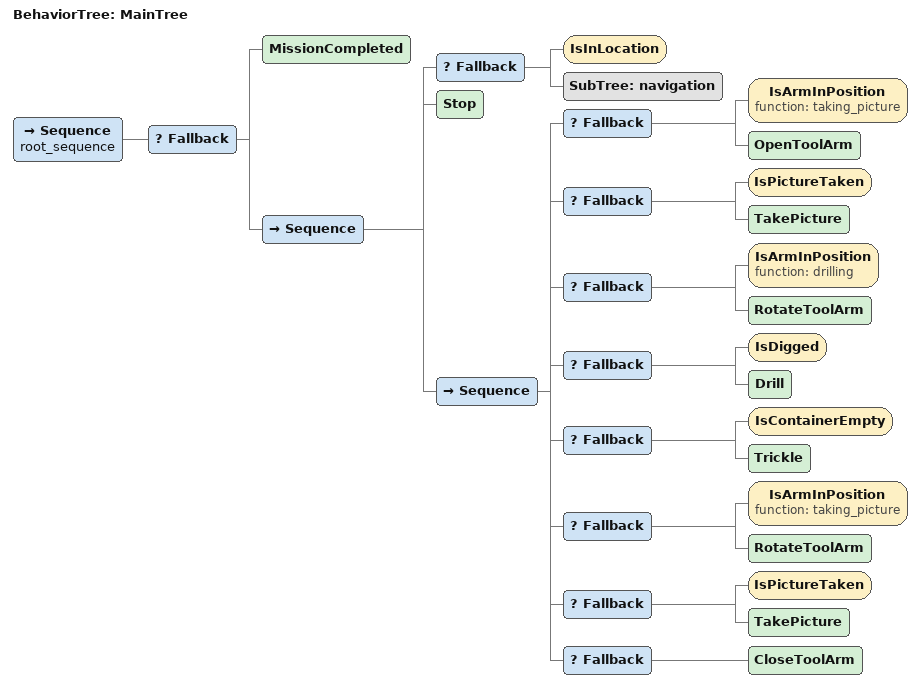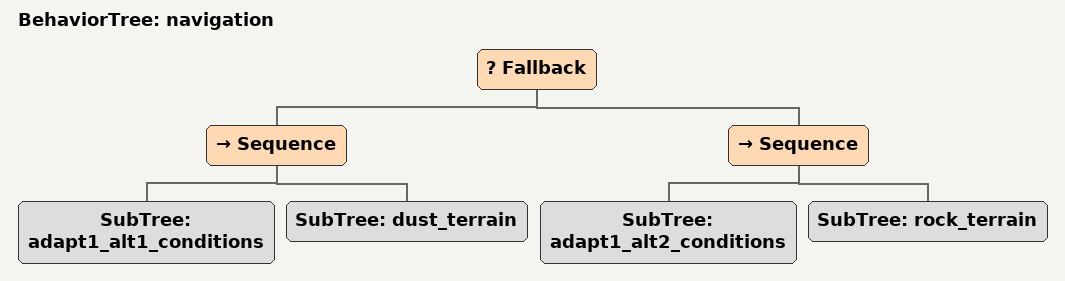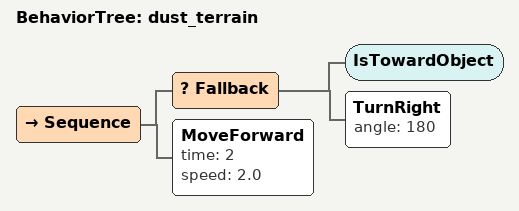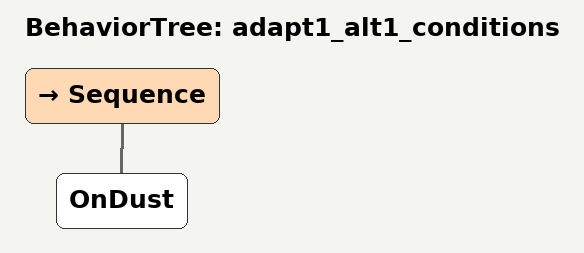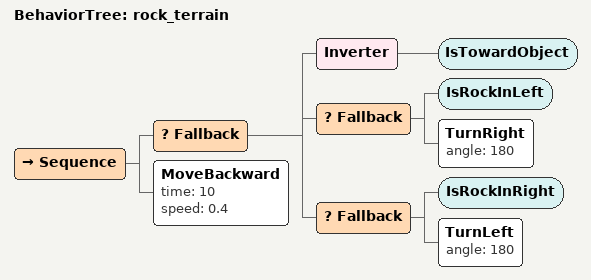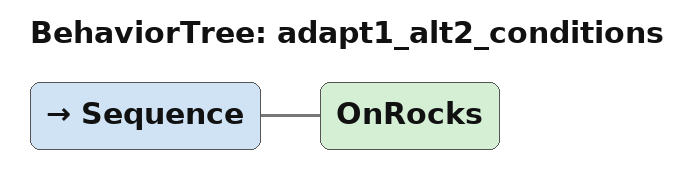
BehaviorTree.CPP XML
<root main_tree_to_execute="MainTree">
    <BehaviorTree ID="MainTree">
        <Sequence name="root_sequence">
            <Fallback>
                <MissionCompleted />
                <Sequence>
                    <Fallback>
                        <IsInLocation />
                        <SubTree ID="navigation" />
                    </Fallback>
                    <Stop />
                    <Sequence>
                        <Fallback>
                            <IsArmInPosition function="taking_picture" />
                            <OpenToolArm />
                        </Fallback>
                        <Fallback>
                            <IsPictureTaken />
                            <TakePicture />
                        </Fallback>
                        <Fallback>
                            <IsArmInPosition function="drilling" />
                            <RotateToolArm />
                        </Fallback>
                        <Fallback>
                            <IsDigged />
                            <Drill />
                        </Fallback>
                        <Fallback>
                            <IsContainerEmpty />
                            <Trickle />
                        </Fallback>
                        <Fallback>
                            <IsArmInPosition function="taking_picture" />
                            <RotateToolArm />
                        </Fallback>
                        <Fallback>
                            <IsPictureTaken />
                            <TakePicture />
                        </Fallback>
                        <Fallback>
                            <CloseToolArm />
                        </Fallback>
                    </Sequence>
                </Sequence>
            </Fallback>
        </Sequence>
    </BehaviorTree>

    <BehaviorTree ID="navigation">
        <Fallback>
            <Sequence>
                <SubTree ID="adapt1_alt1_conditions" />
                <SubTree ID="dust_terrain" />
            </Sequence>
            <Sequence>
                <SubTree ID="adapt1_alt2_conditions" />
                <SubTree ID="rock_terrain" />
            </Sequence>
        </Fallback>
    </BehaviorTree>

    <BehaviorTree ID="dust_terrain">
        <Sequence>
            <Fallback>
                <IsTowardObject />
                <TurnRight angle="180" />
            </Fallback>
            <MoveForward time="2" speed="2.0" />
        </Sequence>
    </BehaviorTree>
    <BehaviorTree ID="adapt1_alt1_conditions">
        <Sequence>
            <OnDust />
        </Sequence>
    </BehaviorTree>

    <BehaviorTree ID="rock_terrain">
		<Sequence>
			<Fallback>
				<Inverter>
					<IsTowardObject />
				</Inverter>
				<Fallback>
					<IsRockInLeft />
					<TurnRight angle="180" />
				</Fallback>
				<Fallback>
					<IsRockInRight />
					<TurnLeft angle="180" />
				</Fallback>
			</Fallback>
			<MoveBackward time="10" speed="0.4" />
		</Sequence>
    </BehaviorTree>
    <BehaviorTree ID="adapt1_alt2_conditions">
        <Sequence>
            <OnRocks />
        </Sequence>
    </BehaviorTree>

</root>
